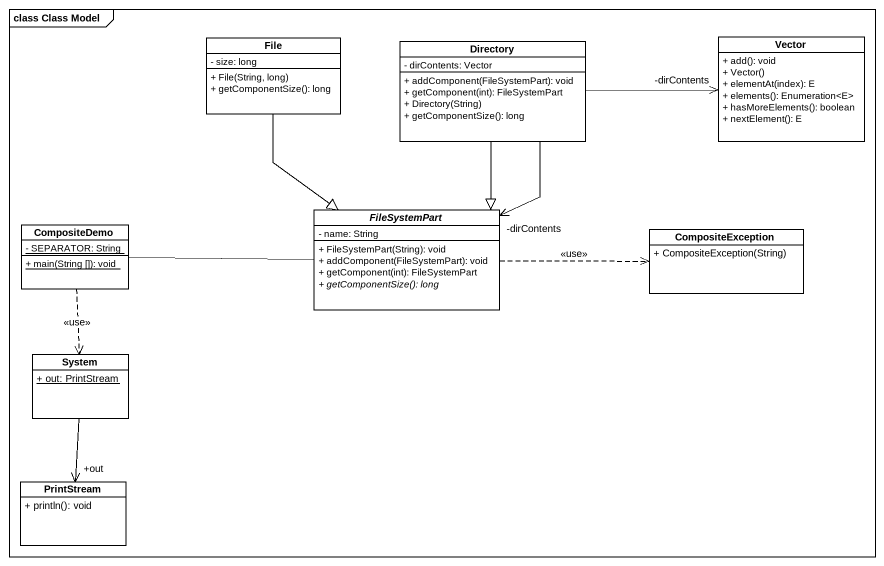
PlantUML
@startuml
mainframe class Class Model
hide circle
hide empty members
skinparam classAttributeIconSize 0
class "File" as File_ {
  - size: long
  + File(String, long)
  + getComponentSize(): long
}
class Directory {
  - dirContents: Vector
  + addComponent(FileSystemPart): void
  + getComponent(int): FileSystemPart
  + Directory(String)
  + getComponentSize(): long
}
class Vector {
  + add(): void
  + Vector()
  + elementAt(index): E
  + elements(): Enumeration<E>
  + hasMoreElements(): boolean
  + nextElement(): E
}
class CompositeDemo {
  {static} - SEPARATOR: String
  {static} + main(String []): void
}
abstract class FileSystemPart {
  - name: String
  + FileSystemPart(String): void
  + addComponent(FileSystemPart): void
  + getComponent(int): FileSystemPart
  {abstract} + getComponentSize(): long
}
class CompositeException {
  + CompositeException(String)
}
class System {
  {static} + out: PrintStream
}
class PrintStream {
  + println(): void
}
File_ --|> FileSystemPart
Directory -right-> "-dirContents" Vector
Directory --> "-dirContents" FileSystemPart
Directory --|> FileSystemPart
CompositeDemo -right- FileSystemPart
CompositeDemo ..> System : <<use>>
FileSystemPart .right.> CompositeException : <<use>>
System --> "+out" PrintStream
@enduml
